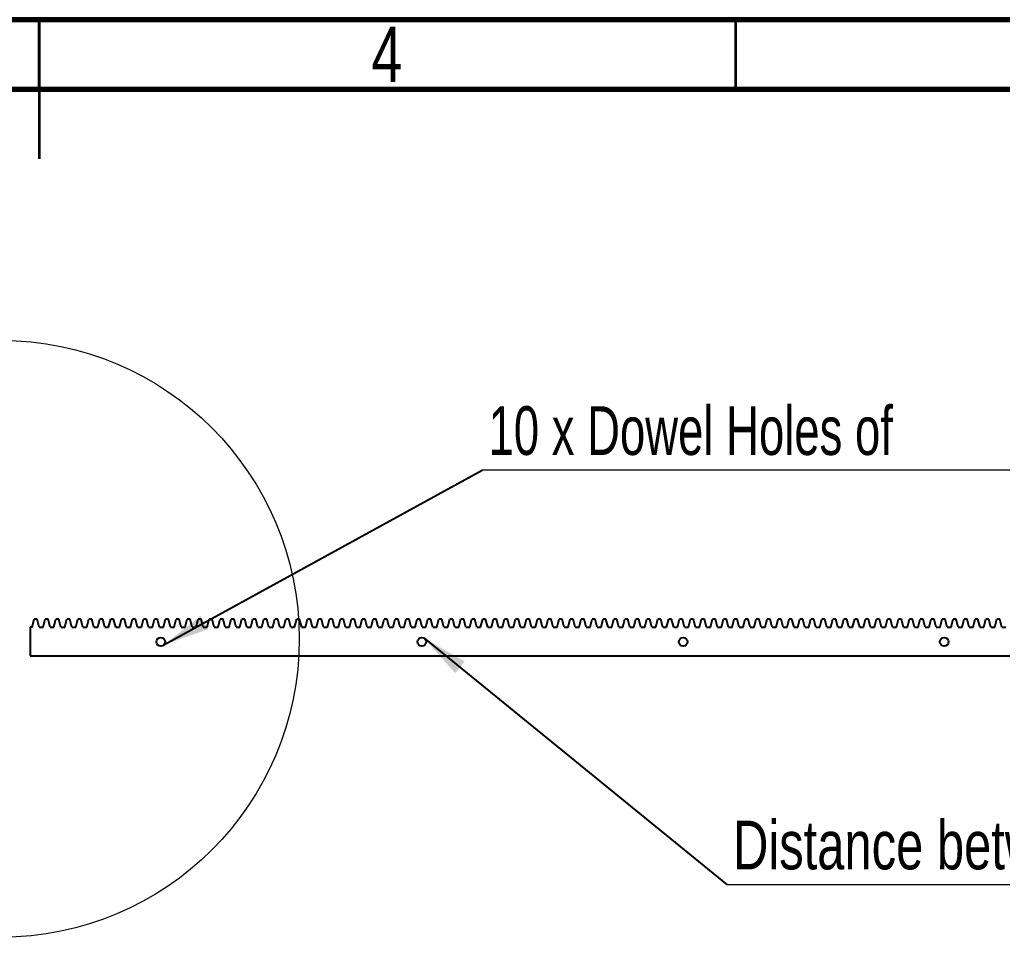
# Model space of a CAD drawing. Header units: millimetres. Extents: x 15 to 415, y 5 to 292.
# Drawn here: x 213.6 to 284.1, y 226.1 to 292 of the extents above; entities that cross this region are included whole.
import ezdxf

# ---------------------------------------------------------------- set-up
doc = ezdxf.new("R2010")
doc.units = ezdxf.units.MM
doc.styles.add('SLDTEXTSTYLE0', font='TXT', dxfattribs={"width": 0.75})
doc.styles.add('SLDTEXTSTYLE3', font='TXT', dxfattribs={"width": 0.697368})
doc.dimstyles.new('SLDDIMSTYLE0', dxfattribs={"dimtxt": 0.18, "dimasz": 3.302, "dimexe": 0, "dimexo": 0.0625, "dimgap": 0, "dimtad": 0, "dimtih": 1, "dimtoh": 1, "dimdec": 0, "dimrnd": 1e-09, "dimzin": 0, "dimdsep": 46, "dimtxsty": 'Standard', "dimsah": 1, "dimcen": 0.09, "dimadec": 0, "dimazin": 0, "dimtfac": 3.302, "dimtdec": 0, "dimtofl": 0, "dimtmove": 0, "dimatfit": 3, "dimfxl": 0, "dimfrac": 2, "dimtolj": 1, "dimtzin": 0, "dimarcsym": 0})

# ---------------------------------------------------------------- blocks, each defined once
blk = doc.blocks.new('SW_NOTE_0_2')
at = {"color": 0, "linetype": 'Continuous', "lineweight": 0}
blk.add_line((52.535, 0), (0, 0), dxfattribs=at)
at = {"color": 0, "linetype": 'Continuous', "lineweight": 0, "char_height": 3.5, "attachment_point": 1}
for s, insert, style in [('10 x Dowel Holes of', (0.469, 4.603), 'SLDTEXTSTYLE3'), ('%%c', (45.269, 4.603), 'SLDTEXTSTYLE0'), ('5', (50.547, 4.603), 'SLDTEXTSTYLE0')]:
    blk.add_mtext(s, dxfattribs=dict(at, insert=insert, style=style))
blk = doc.blocks.new('SW_NOTE_0_3')
at = {"color": 0, "linetype": 'Continuous', "lineweight": 0}
blk.add_line((95.275, 0), (0, 0), dxfattribs=at)
at = {"color": 0, "linetype": 'Continuous', "lineweight": 0, "insert": (0.428, 4.599), "char_height": 3.5, "attachment_point": 1, "style": 'SLDTEXTSTYLE0'}
blk.add_mtext('Distance between each Dowel Hole is 150', dxfattribs=at)

msp = doc.modelspace()

# ---------------------------------------------------------------- linework, layer by layer
at = {"color": 7, "linetype": 'Continuous', "lineweight": 70}
for p, q in [((15, 292), (415, 292)), ((20, 287), (410, 287))]:
    msp.add_line(p, q, dxfattribs=at)
at = {"color": 7, "linetype": 'Continuous', "lineweight": 35}
for p, q in [((215, 292), (215, 282)), ((215, 287), (215, 292)), ((265, 287), (265, 292))]:
    msp.add_line(p, q, dxfattribs=at)
at = {"color": 7, "linetype": 'Continuous', "lineweight": 25}
for p, q in [((214.485, 248.3805), (214.3443, 248.3805)), ((214.3443, 248.3805), (214.3443, 246.318)), ((214.485, 248.3805), (214.6304, 248.943)), ((214.8436, 248.943), (214.6304, 248.943)), ((214.9891, 248.3805), (214.8436, 248.943)), ((214.9891, 248.3805), (215.2704, 248.3805)), ((215.2704, 248.3805), (215.4158, 248.943)), ((215.629, 248.943), (215.4158, 248.943)), ((215.7745, 248.3805), (215.629, 248.943)), ((215.7745, 248.3805), (216.0558, 248.3805)), ((216.0558, 248.3805), (216.2012, 248.943)), ((216.4144, 248.943), (216.2012, 248.943)), ((216.5599, 248.3805), (216.4144, 248.943)), ((216.5599, 248.3805), (216.8412, 248.3805)), ((216.8412, 248.3805), (216.9866, 248.943)), ((217.1998, 248.943), (216.9866, 248.943)), ((217.3453, 248.3805), (217.1998, 248.943)), ((217.3453, 248.3805), (217.6266, 248.3805)), ((217.6266, 248.3805), (217.772, 248.943)), ((217.9852, 248.943), (217.772, 248.943)), ((218.1306, 248.3805), (217.9852, 248.943)), ((218.1306, 248.3805), (218.412, 248.3805)), ((218.412, 248.3805), (218.5574, 248.943)), ((218.7706, 248.943), (218.5574, 248.943)), ((218.916, 248.3805), (218.7706, 248.943)), ((218.916, 248.3805), (219.1974, 248.3805)), ((219.1974, 248.3805), (219.3428, 248.943)), ((219.556, 248.943), (219.3428, 248.943)), ((219.7014, 248.3805), (219.556, 248.943)), ((219.7014, 248.3805), (219.9828, 248.3805)), ((219.9828, 248.3805), (220.1282, 248.943)), ((220.3414, 248.943), (220.1282, 248.943)), ((220.4868, 248.3805), (220.3414, 248.943)), ((220.4868, 248.3805), (220.7682, 248.3805)), ((220.7682, 248.3805), (220.9136, 248.943)), ((221.1268, 248.943), (220.9136, 248.943)), ((221.2722, 248.3805), (221.1268, 248.943)), ((221.2722, 248.3805), (221.5536, 248.3805)), ((221.5536, 248.3805), (221.699, 248.943)), ((221.9122, 248.943), (221.699, 248.943)), ((222.0576, 248.3805), (221.9122, 248.943)), ((222.0576, 248.3805), (222.339, 248.3805)), ((222.339, 248.3805), (222.4844, 248.943)), ((222.6976, 248.943), (222.4844, 248.943)), ((222.843, 248.3805), (222.6976, 248.943)), ((222.843, 248.3805), (223.1244, 248.3805)), ((223.1244, 248.3805), (223.2698, 248.943)), ((223.483, 248.943), (223.2698, 248.943)), ((223.6284, 248.3805), (223.483, 248.943)), ((223.6284, 248.3805), (223.9097, 248.3805)), ((223.9097, 248.3805), (224.0552, 248.943)), ((224.2684, 248.943), (224.0552, 248.943)), ((224.4138, 248.3805), (224.2684, 248.943)), ((224.4138, 248.3805), (224.6951, 248.3805)), ((224.6951, 248.3805), (224.8406, 248.943)), ((225.0538, 248.943), (224.8406, 248.943)), ((225.1992, 248.3805), (225.0538, 248.943)), ((225.1992, 248.3805), (225.4805, 248.3805)), ((225.4805, 248.3805), (225.626, 248.943)), ((225.8392, 248.943), (225.626, 248.943)), ((225.9846, 248.3805), (225.8392, 248.943)), ((225.9846, 248.3805), (226.2659, 248.3805)), ((226.2659, 248.3805), (226.4114, 248.943)), ((226.6246, 248.943), (226.4114, 248.943)), ((226.77, 248.3805), (226.6246, 248.943)), ((226.77, 248.3805), (227.0513, 248.3805)), ((227.0513, 248.3805), (227.1968, 248.943)), ((227.41, 248.943), (227.1968, 248.943)), ((227.5554, 248.3805), (227.41, 248.943)), ((227.5554, 248.3805), (227.8367, 248.3805)), ((227.8367, 248.3805), (227.9822, 248.943)), ((228.1954, 248.943), (227.9822, 248.943)), ((228.3408, 248.3805), (228.1954, 248.943)), ((228.3408, 248.3805), (228.6221, 248.3805)), ((228.6221, 248.3805), (228.7676, 248.943)), ((228.9808, 248.943), (228.7676, 248.943)), ((229.1262, 248.3805), (228.9808, 248.943)), ((229.1262, 248.3805), (229.4075, 248.3805)), ((229.4075, 248.3805), (229.553, 248.943)), ((229.7661, 248.943), (229.553, 248.943)), ((229.9116, 248.3805), (229.7661, 248.943)), ((229.9116, 248.3805), (230.1929, 248.3805)), ((230.1929, 248.3805), (230.3384, 248.943)), ((230.5515, 248.943), (230.3384, 248.943)), ((230.697, 248.3805), (230.5515, 248.943)), ((230.697, 248.3805), (230.9783, 248.3805)), ((230.9783, 248.3805), (231.1238, 248.943)), ((231.3369, 248.943), (231.1238, 248.943)), ((231.4824, 248.3805), (231.3369, 248.943)), ((231.4824, 248.3805), (231.7637, 248.3805)), ((231.7637, 248.3805), (231.9092, 248.943)), ((232.1223, 248.943), (231.9092, 248.943)), ((232.2678, 248.3805), (232.1223, 248.943)), ((232.2678, 248.3805), (232.5491, 248.3805)), ((232.5491, 248.3805), (232.6946, 248.943)), ((232.9077, 248.943), (232.6946, 248.943)), ((233.0532, 248.3805), (232.9077, 248.943)), ((233.0532, 248.3805), (233.3345, 248.3805)), ((233.3345, 248.3805), (233.48, 248.943)), ((233.6931, 248.943), (233.48, 248.943)), ((233.8386, 248.3805), (233.6931, 248.943)), ((233.8386, 248.3805), (234.1199, 248.3805)), ((234.1199, 248.3805), (234.2654, 248.943)), ((234.4785, 248.943), (234.2654, 248.943)), ((234.624, 248.3805), (234.4785, 248.943)), ((234.624, 248.3805), (234.9053, 248.3805)), ((234.9053, 248.3805), (235.0508, 248.943)), ((235.2639, 248.943), (235.0508, 248.943)), ((235.4094, 248.3805), (235.2639, 248.943)), ((235.4094, 248.3805), (235.6907, 248.3805)), ((235.6907, 248.3805), (235.8362, 248.943)), ((236.0493, 248.943), (235.8362, 248.943)), ((236.1948, 248.3805), (236.0493, 248.943)), ((236.1948, 248.3805), (236.4761, 248.3805)), ((236.4761, 248.3805), (236.6216, 248.943)), ((236.8347, 248.943), (236.6216, 248.943)), ((236.9802, 248.3805), (236.8347, 248.943)), ((236.9802, 248.3805), (237.2615, 248.3805)), ((237.2615, 248.3805), (237.407, 248.943)), ((237.6201, 248.943), (237.407, 248.943)), ((237.7656, 248.3805), (237.6201, 248.943)), ((237.7656, 248.3805), (238.0469, 248.3805)), ((238.0469, 248.3805), (238.1924, 248.943)), ((238.4055, 248.943), (238.1924, 248.943)), ((238.551, 248.3805), (238.4055, 248.943)), ((238.551, 248.3805), (238.8323, 248.3805)), ((238.8323, 248.3805), (238.9778, 248.943)), ((239.1909, 248.943), (238.9778, 248.943)), ((239.3364, 248.3805), (239.1909, 248.943)), ((239.3364, 248.3805), (239.6177, 248.3805)), ((239.6177, 248.3805), (239.7632, 248.943)), ((239.9763, 248.943), (239.7632, 248.943)), ((240.1218, 248.3805), (239.9763, 248.943)), ((240.1218, 248.3805), (240.4031, 248.3805)), ((240.4031, 248.3805), (240.5486, 248.943)), ((240.7617, 248.943), (240.5486, 248.943)), ((240.9072, 248.3805), (240.7617, 248.943)), ((240.9072, 248.3805), (241.1885, 248.3805)), ((241.1885, 248.3805), (241.334, 248.943)), ((241.5471, 248.943), (241.334, 248.943)), ((241.6926, 248.3805), (241.5471, 248.943)), ((241.6926, 248.3805), (241.9739, 248.3805)), ((241.9739, 248.3805), (242.1194, 248.943)), ((242.3325, 248.943), (242.1194, 248.943)), ((242.478, 248.3805), (242.3325, 248.943)), ((242.478, 248.3805), (242.7593, 248.3805)), ((242.7593, 248.3805), (242.9048, 248.943)), ((243.1179, 248.943), (242.9048, 248.943)), ((243.2634, 248.3805), (243.1179, 248.943)), ((243.2634, 248.3805), (243.5447, 248.3805)), ((243.5447, 248.3805), (243.6902, 248.943)), ((243.9033, 248.943), (243.6902, 248.943)), ((244.0488, 248.3805), (243.9033, 248.943)), ((244.0488, 248.3805), (244.3301, 248.3805)), ((244.3301, 248.3805), (244.4756, 248.943)), ((244.6887, 248.943), (244.4756, 248.943)), ((244.8342, 248.3805), (244.6887, 248.943)), ((244.8342, 248.3805), (245.1155, 248.3805)), ((245.1155, 248.3805), (245.261, 248.943)), ((245.4741, 248.943), (245.261, 248.943)), ((245.6196, 248.3805), (245.4741, 248.943)), ((245.6196, 248.3805), (245.9009, 248.3805)), ((245.9009, 248.3805), (246.0464, 248.943)), ((246.2595, 248.943), (246.0464, 248.943)), ((246.405, 248.3805), (246.2595, 248.943)), ((246.405, 248.3805), (246.6863, 248.3805)), ((246.6863, 248.3805), (246.8318, 248.943)), ((247.0449, 248.943), (246.8318, 248.943)), ((247.1904, 248.3805), (247.0449, 248.943)), ((247.1904, 248.3805), (247.4717, 248.3805)), ((247.4717, 248.3805), (247.6172, 248.943)), ((247.8303, 248.943), (247.6172, 248.943)), ((247.9758, 248.3805), (247.8303, 248.943)), ((247.9758, 248.3805), (248.2571, 248.3805)), ((248.2571, 248.3805), (248.4026, 248.943)), ((248.6157, 248.943), (248.4026, 248.943)), ((248.7612, 248.3805), (248.6157, 248.943)), ((248.7612, 248.3805), (249.0425, 248.3805)), ((249.0425, 248.3805), (249.188, 248.943)), ((249.4011, 248.943), (249.188, 248.943)), ((249.5466, 248.3805), (249.4011, 248.943)), ((249.5466, 248.3805), (249.8279, 248.3805)), ((249.8279, 248.3805), (249.9734, 248.943)), ((250.1865, 248.943), (249.9734, 248.943)), ((250.332, 248.3805), (250.1865, 248.943)), ((250.332, 248.3805), (250.6133, 248.3805)), ((250.6133, 248.3805), (250.7588, 248.943)), ((250.9719, 248.943), (250.7588, 248.943)), ((251.1174, 248.3805), (250.9719, 248.943)), ((251.1174, 248.3805), (251.3987, 248.3805)), ((251.3987, 248.3805), (251.5442, 248.943)), ((251.7573, 248.943), (251.5442, 248.943)), ((251.9028, 248.3805), (251.7573, 248.943)), ((251.9028, 248.3805), (252.1841, 248.3805)), ((252.1841, 248.3805), (252.3296, 248.943)), ((252.5427, 248.943), (252.3296, 248.943)), ((252.6882, 248.3805), (252.5427, 248.943)), ((252.6882, 248.3805), (252.9695, 248.3805)), ((252.9695, 248.3805), (253.115, 248.943)), ((253.3281, 248.943), (253.115, 248.943)), ((253.4736, 248.3805), (253.3281, 248.943)), ((253.4736, 248.3805), (253.7549, 248.3805)), ((253.7549, 248.3805), (253.9004, 248.943)), ((254.1135, 248.943), (253.9004, 248.943)), ((254.259, 248.3805), (254.1135, 248.943)), ((254.259, 248.3805), (254.5403, 248.3805)), ((254.5403, 248.3805), (254.6857, 248.943)), ((254.8989, 248.943), (254.6857, 248.943)), ((255.0444, 248.3805), (254.8989, 248.943)), ((255.0444, 248.3805), (255.3257, 248.3805)), ((255.3257, 248.3805), (255.4711, 248.943)), ((255.6843, 248.943), (255.4711, 248.943)), ((255.8298, 248.3805), (255.6843, 248.943)), ((255.8298, 248.3805), (256.1111, 248.3805)), ((256.1111, 248.3805), (256.2565, 248.943)), ((256.4697, 248.943), (256.2565, 248.943)), ((256.6152, 248.3805), (256.4697, 248.943)), ((256.6152, 248.3805), (256.8965, 248.3805)), ((256.8965, 248.3805), (257.0419, 248.943)), ((257.2551, 248.943), (257.0419, 248.943)), ((257.4006, 248.3805), (257.2551, 248.943)), ((257.4006, 248.3805), (257.6819, 248.3805)), ((257.6819, 248.3805), (257.8273, 248.943)), ((258.0405, 248.943), (257.8273, 248.943)), ((258.186, 248.3805), (258.0405, 248.943)), ((258.186, 248.3805), (258.4673, 248.3805)), ((258.4673, 248.3805), (258.6127, 248.943)), ((258.8259, 248.943), (258.6127, 248.943)), ((258.9714, 248.3805), (258.8259, 248.943)), ((258.9714, 248.3805), (259.2527, 248.3805)), ((259.2527, 248.3805), (259.3981, 248.943)), ((259.6113, 248.943), (259.3981, 248.943)), ((259.7568, 248.3805), (259.6113, 248.943)), ((259.7568, 248.3805), (260.0381, 248.3805)), ((260.0381, 248.3805), (260.1835, 248.943)), ((260.3967, 248.943), (260.1835, 248.943)), ((260.5421, 248.3805), (260.3967, 248.943)), ((260.5421, 248.3805), (260.8235, 248.3805)), ((260.8235, 248.3805), (260.9689, 248.943)), ((261.1821, 248.943), (260.9689, 248.943)), ((261.3275, 248.3805), (261.1821, 248.943)), ((261.3275, 248.3805), (261.6089, 248.3805)), ((261.6089, 248.3805), (261.7543, 248.943)), ((261.9675, 248.943), (261.7543, 248.943)), ((262.1129, 248.3805), (261.9675, 248.943)), ((262.1129, 248.3805), (262.3943, 248.3805)), ((262.3943, 248.3805), (262.5397, 248.943)), ((262.7529, 248.943), (262.5397, 248.943)), ((262.8983, 248.3805), (262.7529, 248.943)), ((262.8983, 248.3805), (263.1797, 248.3805)), ((263.1797, 248.3805), (263.3251, 248.943)), ((263.5383, 248.943), (263.3251, 248.943)), ((263.6837, 248.3805), (263.5383, 248.943)), ((263.6837, 248.3805), (263.9651, 248.3805)), ((263.9651, 248.3805), (264.1105, 248.943)), ((264.3237, 248.943), (264.1105, 248.943)), ((264.4691, 248.3805), (264.3237, 248.943)), ((264.4691, 248.3805), (264.7505, 248.3805)), ((264.7505, 248.3805), (264.8959, 248.943)), ((265.1091, 248.943), (264.8959, 248.943)), ((265.2545, 248.3805), (265.1091, 248.943)), ((265.2545, 248.3805), (265.5359, 248.3805)), ((265.5359, 248.3805), (265.6813, 248.943)), ((265.8945, 248.943), (265.6813, 248.943)), ((266.0399, 248.3805), (265.8945, 248.943)), ((266.0399, 248.3805), (266.3212, 248.3805)), ((266.3212, 248.3805), (266.4667, 248.943)), ((266.6799, 248.943), (266.4667, 248.943)), ((266.8253, 248.3805), (266.6799, 248.943)), ((266.8253, 248.3805), (267.1066, 248.3805)), ((267.1066, 248.3805), (267.2521, 248.943)), ((267.4653, 248.943), (267.2521, 248.943)), ((267.6107, 248.3805), (267.4653, 248.943)), ((267.6107, 248.3805), (267.892, 248.3805)), ((267.892, 248.3805), (268.0375, 248.943)), ((268.2507, 248.943), (268.0375, 248.943)), ((268.3961, 248.3805), (268.2507, 248.943)), ((268.3961, 248.3805), (268.6774, 248.3805)), ((268.6774, 248.3805), (268.8229, 248.943)), ((269.0361, 248.943), (268.8229, 248.943)), ((269.1815, 248.3805), (269.0361, 248.943)), ((269.1815, 248.3805), (269.4628, 248.3805)), ((269.4628, 248.3805), (269.6083, 248.943)), ((269.8215, 248.943), (269.6083, 248.943)), ((269.9669, 248.3805), (269.8215, 248.943)), ((269.9669, 248.3805), (270.2482, 248.3805)), ((270.2482, 248.3805), (270.3937, 248.943)), ((270.6069, 248.943), (270.3937, 248.943)), ((270.7523, 248.3805), (270.6069, 248.943)), ((270.7523, 248.3805), (271.0336, 248.3805)), ((271.0336, 248.3805), (271.1791, 248.943)), ((271.3923, 248.943), (271.1791, 248.943)), ((271.5377, 248.3805), (271.3923, 248.943)), ((271.5377, 248.3805), (271.819, 248.3805)), ((271.819, 248.3805), (271.9645, 248.943)), ((272.1776, 248.943), (271.9645, 248.943)), ((272.3231, 248.3805), (272.1776, 248.943)), ((272.3231, 248.3805), (272.6044, 248.3805)), ((272.6044, 248.3805), (272.7499, 248.943)), ((272.963, 248.943), (272.7499, 248.943)), ((273.1085, 248.3805), (272.963, 248.943)), ((273.1085, 248.3805), (273.3898, 248.3805)), ((273.3898, 248.3805), (273.5353, 248.943)), ((273.7484, 248.943), (273.5353, 248.943)), ((273.8939, 248.3805), (273.7484, 248.943)), ((273.8939, 248.3805), (274.1752, 248.3805)), ((274.1752, 248.3805), (274.3207, 248.943)), ((274.5338, 248.943), (274.3207, 248.943)), ((274.6793, 248.3805), (274.5338, 248.943)), ((274.6793, 248.3805), (274.9606, 248.3805)), ((274.9606, 248.3805), (275.1061, 248.943)), ((275.3192, 248.943), (275.1061, 248.943)), ((275.4647, 248.3805), (275.3192, 248.943)), ((275.4647, 248.3805), (275.746, 248.3805)), ((275.746, 248.3805), (275.8915, 248.943)), ((276.1046, 248.943), (275.8915, 248.943)), ((276.2501, 248.3805), (276.1046, 248.943)), ((276.2501, 248.3805), (276.5314, 248.3805)), ((276.5314, 248.3805), (276.6769, 248.943)), ((276.89, 248.943), (276.6769, 248.943)), ((277.0355, 248.3805), (276.89, 248.943)), ((277.0355, 248.3805), (277.3168, 248.3805)), ((277.3168, 248.3805), (277.4623, 248.943)), ((277.6754, 248.943), (277.4623, 248.943)), ((277.8209, 248.3805), (277.6754, 248.943)), ((277.8209, 248.3805), (278.1022, 248.3805)), ((278.1022, 248.3805), (278.2477, 248.943)), ((278.4608, 248.943), (278.2477, 248.943)), ((278.6063, 248.3805), (278.4608, 248.943)), ((278.6063, 248.3805), (278.8876, 248.3805)), ((278.8876, 248.3805), (279.0331, 248.943)), ((279.2462, 248.943), (279.0331, 248.943)), ((279.3917, 248.3805), (279.2462, 248.943)), ((279.3917, 248.3805), (279.673, 248.3805)), ((279.673, 248.3805), (279.8185, 248.943)), ((280.0316, 248.943), (279.8185, 248.943)), ((280.1771, 248.3805), (280.0316, 248.943)), ((280.1771, 248.3805), (280.4584, 248.3805)), ((280.4584, 248.3805), (280.6039, 248.943)), ((280.817, 248.943), (280.6039, 248.943)), ((280.9625, 248.3805), (280.817, 248.943)), ((280.9625, 248.3805), (281.2438, 248.3805)), ((281.2438, 248.3805), (281.3893, 248.943)), ((281.6024, 248.943), (281.3893, 248.943)), ((281.7479, 248.3805), (281.6024, 248.943)), ((281.7479, 248.3805), (282.0292, 248.3805)), ((282.0292, 248.3805), (282.1747, 248.943)), ((282.3878, 248.943), (282.1747, 248.943)), ((282.5333, 248.3805), (282.3878, 248.943)), ((282.5333, 248.3805), (282.8146, 248.3805)), ((282.8146, 248.3805), (282.9601, 248.943)), ((283.1732, 248.943), (282.9601, 248.943)), ((283.3187, 248.3805), (283.1732, 248.943)), ((283.3187, 248.3805), (283.6, 248.3805)), ((283.6, 248.3805), (283.7455, 248.943)), ((283.9586, 248.943), (283.7455, 248.943)), ((284.1041, 248.3805), (283.9586, 248.943)), ((284.1041, 248.3805), (284.3854, 248.3805)), ((214.3443, 246.318), (401.8443, 246.318))]:
    msp.add_line(p, q, dxfattribs=at)
at = {"color": 7, "linetype": 'Continuous', "lineweight": 18}
msp.add_circle((212.2353, 247.5339), 21.4303, dxfattribs=at)
at = {"color": 7, "linetype": 'Continuous', "lineweight": 25}
for centre in [(223.7193, 247.318), (242.4693, 247.318), (261.2193, 247.318), (279.9693, 247.318)]:
    msp.add_circle(centre, 0.3125, dxfattribs=at)

# ---------------------------------------------------------------- block references
at = {"color": 7, "linetype": 'Continuous', "lineweight": 0}
for name, p in [('SW_NOTE_0_2', (246.7833, 259.6399)), ('SW_NOTE_0_3', (264.3771, 229.8857))]:
    msp.add_blockref(name, p, dxfattribs=at)

# ---------------------------------------------------------------- texts
at = {"color": 7, "linetype": 'Continuous', "lineweight": 0, "insert": (239.96, 291.4938), "char_height": 3.9687, "attachment_point": 2, "style": 'SLDTEXTSTYLE0'}
msp.add_mtext('4', dxfattribs=at)

# ---------------------------------------------------------------- leaders
at = {"color": 7, "linetype": 'Continuous', "lineweight": 0}
for points in [[(223.9527, 247.1103), (246.7833, 259.6399)], [(242.6423, 247.5783), (264.3771, 229.8857)]]:
    msp.add_leader(points, dimstyle='SLDDIMSTYLE0', dxfattribs=at)

doc.saveas('drawing.dxf')
